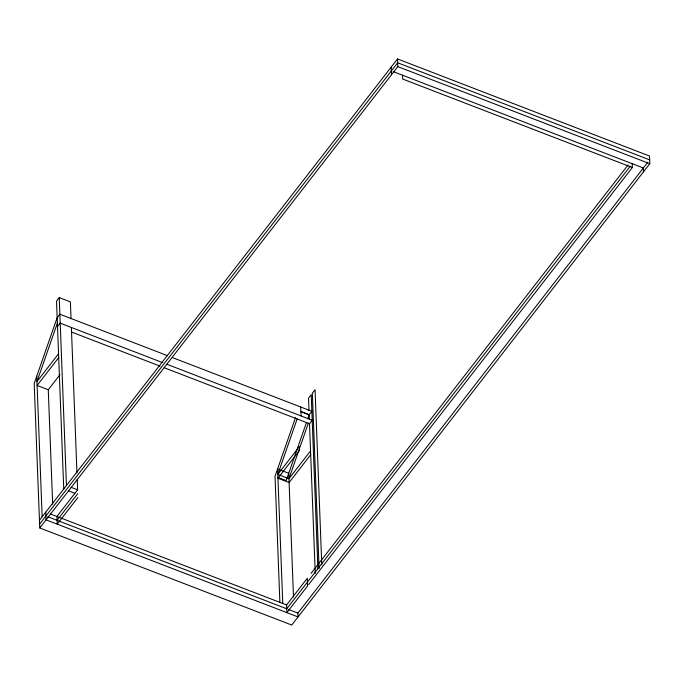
<?xml version="1.0" encoding="UTF-8"?>
<svg xmlns="http://www.w3.org/2000/svg" width="684" height="684" viewBox="0 0 684 684"><rect width="100%" height="100%" fill="white"/><g stroke="black" fill="none" stroke-linecap="round" stroke-linejoin="round"><path stroke-width="1.03" d="M57.37 323.113L36.962 381.612L58.55 353.79M295.539 417.531L275.036 476.286L279.884 602.476M310.553 450.876L288.964 478.697L277.798 474.397L297.155 418.916M306.346 422.84L286.203 480.587L277.824 477.364M307.757 418.805L309.168 414.769L311.861 411.298L172.436 357.578M288.964 478.697L308.313 423.225M71.025 318.513L70.392 301.892L59.226 297.591L56.524 301.071L63.749 489M57.507 326.636L60.209 323.156L162.843 362.7M58.696 357.629L37.107 385.451L48.273 389.752L52.668 504.168M48.273 389.752L60.047 374.576M39.458 520.293L397.507 58.952L649.509 156.037L649.8 163.707L291.752 625.048L39.749 527.962L34.2 383.502L57.165 317.684L59.859 314.212L167.469 355.663M39.604 524.132L397.652 62.783L649.655 159.868M39.749 527.962L397.797 66.622L397.507 58.952M77.206 479.304L77.608 489.821L56.917 516.48L57.208 524.149L77.839 497.576M57.063 520.319L77.754 493.66M315.256 573.372L309.51 423.721L312.203 420.241L166.819 364.23M277.798 474.397L299.387 446.575L299.532 450.414L277.943 478.227L289.11 482.536L310.698 454.715M286.587 604.964L307.278 578.271L307.578 585.974L286.887 612.633L286.587 604.964L50.402 513.975M311.1 573.372L628.117 164.912M630.229 166.212L286.733 608.794L47.76 516.736M308.698 584.521L632.341 167.52L632.187 163.681M45.751 512.179L46.05 519.849L298.044 616.934L297.899 613.095L647.765 162.305M397.797 66.622L649.8 163.707M393.214 71.615L643.353 167.982L643.499 171.821M632.341 167.52L402.671 79.036L402.517 75.206M309.168 414.769L300.789 411.537L309.168 414.769L309.339 419.292M71.658 332.082L160.142 366.171M164.117 367.71L309.51 423.721M71.093 487.316L77.608 489.821M68.4 490.787L74.907 493.301M288.597 609.512L297.899 613.095M391.205 67.066L391.504 74.736M321.779 564.864L315.05 389.752L312.349 393.223L319.086 568.532M317.915 568.908L311.229 394.677L308.527 398.148L309.006 410.614M300.695 406.989L301.046 415.94M293.504 596.952L288.751 473.277L277.584 468.976L282.748 603.245M71.367 327.456L76.959 472.995M59.226 297.591L66.442 485.52M36.748 376.191L42.151 516.813"/></g></svg>
